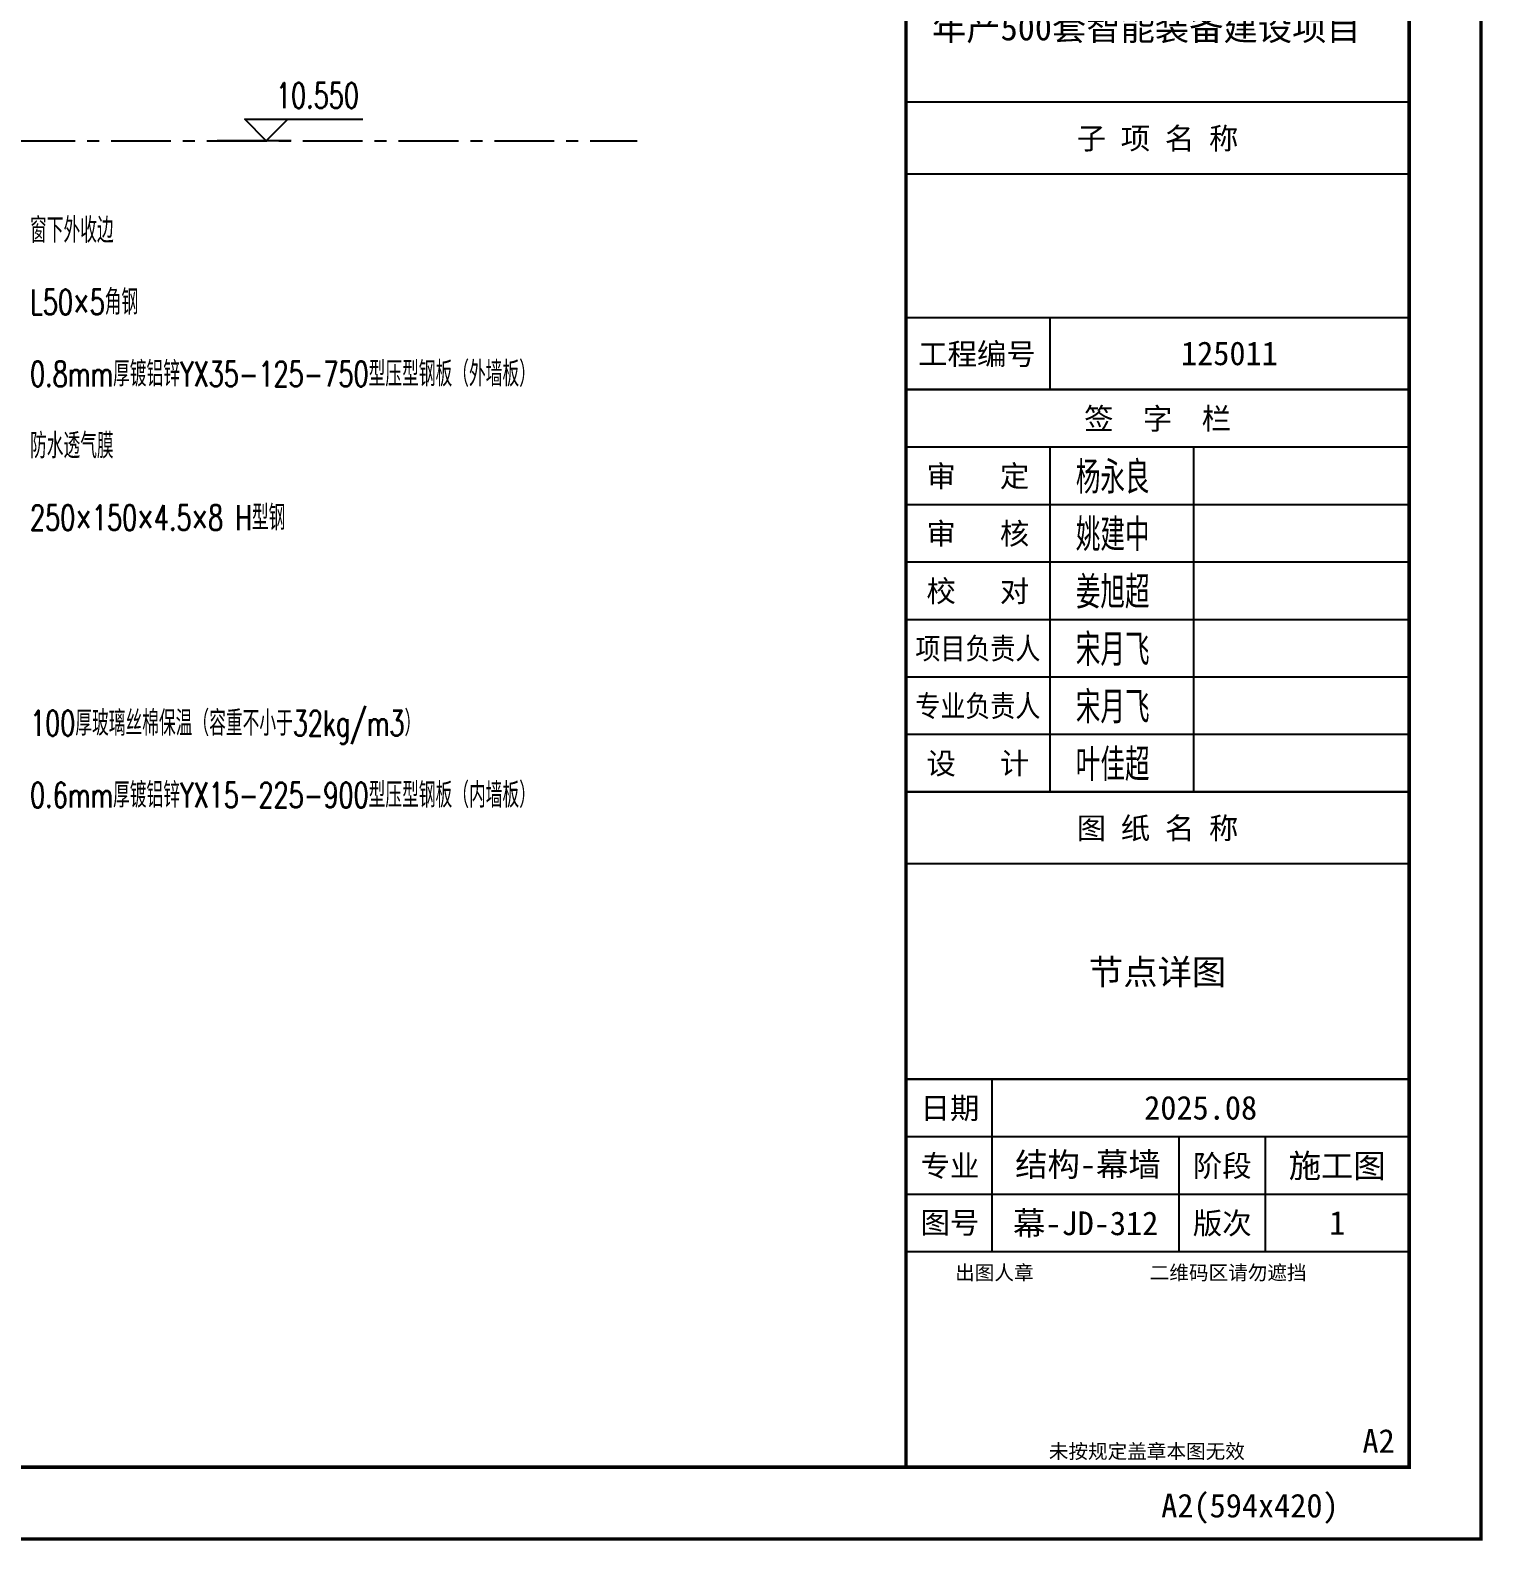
# Model space of a CAD drawing. Extents: x -160106 to 966792, y -663931 to 1550022.
# Drawn here: x -57002 to -56396, y -113214 to -112583 of the extents above; entities that cross this region are included whole.
import ezdxf
from ezdxf.enums import TextEntityAlignment as Align

# ---------------------------------------------------------------- set-up
doc = ezdxf.new("R2010")
doc.units = 0
doc.linetypes.add('ZN-CENTER', pattern=[2, 1.25, -0.25, 0.25, -0.25])
for name, color, linetype in [('!ZN6-轴线-1', 1, 'ZN-CENTER'), ('!ZN7-符号-173', 173, 'Continuous'), ('0-cxFrame', 155, 'Continuous'), ('qianming', 155, 'Continuous'), ('TEXT', 7, 'Continuous')]:
    doc.layers.add(name, color=color, linetype=linetype)
doc.layers.add('0-cxText', color=131, linetype='Continuous', lineweight=25)
doc.styles.add('BZHZ', font='bzxw', dxfattribs={"width": 0.8, "bigfont": 'bzhz'})
doc.styles.add('cx_biaoti', font='')
doc.styles.add('cx_tuming', font='simhei.ttf')
doc.styles.add('cx_tuqian1', font='')
doc.styles.add('DHTEXT-1', font='ROMANS.shx', dxfattribs={"width": 0.7, "bigfont": 'CHINESE.shx'})
doc.styles.add('ZNTextStyle', font='ROMANS.shx', dxfattribs={"width": 0.7, "bigfont": 'CHINESE.shx'})
doc.styles.add('黑体', font='simhei.ttf', dxfattribs={"height": 12})
doc.styles.get('cx_biaoti').set_extended_font_data('SimSun')
doc.styles.get('cx_tuqian1').set_extended_font_data('SimSun')

# ---------------------------------------------------------------- blocks, each defined once
blk = doc.blocks.new('zjcx_lan_qianzi(Dragon)')
for p, q in [((-7000, 4800), (0, 4800)), ((-5000, 4800), (-5000, 0)), ((-3000, 4800), (-3000, 0)), ((-7000, 4000), (0, 4000)), ((-7000, 3200), (0, 3200)), ((-7000, 2400), (0, 2400)), ((-7000, 1600), (0, 1600)), ((-7000, 800), (0, 800))]:
    blk.add_line(p, q)
at = {"const_width": 30}
blk.add_lwpolyline([(-7000, 5600), (0, 5600)], dxfattribs=at)
blk.add_lwpolyline([(-7000, 5600), (0, 5600), (0, 0), (-7000, 0)], close=True, dxfattribs=at)
at = {"style": 'cx_biaoti'}
for s, p in [('签  字  栏', (-3500, 5200)), ('审   定', (-6000, 4400)), ('审   核', (-6000, 3600)), ('校   对', (-6000, 2800)), ('设   计', (-6000, 400))]:
    blk.add_text(s, height=300, dxfattribs=at).set_placement(p, align=Align.MIDDLE)
at = {"style": 'cx_biaoti', "width": 0.85}
for s, p in [('项目负责人', (-6000, 2000)), ('专业负责人', (-6000, 1200))]:
    blk.add_text(s, height=300, dxfattribs=at).set_placement(p, align=Align.MIDDLE)
blk = doc.blocks.new('T-签字(Dragon)')
at = {"layer": '0-cxFrame'}
blk.add_blockref('zjcx_lan_qianzi(Dragon)', (0, 0), dxfattribs=at)
at = {"layer": 'qianming', "style": 'BZHZ', "width": 0.8}
for s, p in [('杨永良', (-4124, 4400)), ('姚建中', (-4124, 3600)), ('姜旭超', (-4124, 2800)), ('宋月飞', (-4124, 2000)), ('宋月飞', (-4124, 1200)), ('叶佳超', (-4124, 400))]:
    blk.add_text(s, height=450, dxfattribs=at).set_placement(p, align=Align.MIDDLE)
blk = doc.blocks.new('zjcx_lan_tuming(Dragon)')
for p, q in [((-7000, 8400), (0, 8400)), ((-5800, 3000), (-5800, 5400)), ((-7000, 4600), (0, 4600)), ((-3200, 3000), (-3200, 4600)), ((-2000, 3000), (-2000, 4600)), ((-7000, 3800), (0, 3800))]:
    blk.add_line(p, q)
at = {"const_width": 30}
for points in [[(-7000, 9400), (0, 9400)], [(-7000, 5400), (0, 5400)], [(-7000, 3000), (0, 3000)], [(-7000, 0), (0, 0)]]:
    blk.add_lwpolyline(points, dxfattribs=at)
blk.add_lwpolyline([(-7000, 9400), (0, 9400), (0, 0), (-7000, 0)], close=True)
at = {"style": 'cx_biaoti'}
for s, p in [('图 纸 名 称', (-3500, 8900)), ('日期', (-6388, 5000)), ('专业', (-6388, 4200)), ('阶段', (-2600, 4200)), ('图号', (-6388, 3400)), ('版次', (-2600, 3400))]:
    blk.add_text(s, height=300, dxfattribs=at).set_placement(p, align=Align.MIDDLE)
for s, p in [('出图人章', (-6316, 2607)), ('二维码区请勿遮挡', (-3609, 2607)), ('未按规定盖章本图无效', (-5013, 120))]:
    blk.add_text(s, height=200, dxfattribs=at).set_placement(p)
blk = doc.blocks.new('T-图签(Dragon)')
blk.add_blockref('zjcx_lan_tuming(Dragon)', (0, 0))
at = {"color": 3, "style": 'cx_biaoti'}
for s, p in [('2025.08', (-2900, 5000)), ('结构-幕墙 ', (-4356, 4219)), ('施工图', (-1000, 4200))]:
    blk.add_text(s, height=330, dxfattribs=at).set_placement(p, align=Align.MIDDLE)
blk = doc.blocks.new('zjcx_lan_xiangmu(Dragon)')
for p, q in [((-7000, 9000), (0, 9000)), ((-7000, 6000), (0, 6000)), ((-7000, 3000), (0, 3000)), ((-5000, 1000), (-5000, 0))]:
    blk.add_line(p, q)
at = {"const_width": 30}
for points in [[(-7000, 10000), (0, 10000)], [(-7000, 7000), (0, 7000)], [(-7000, 7000), (0, 7000)], [(-7000, 4000), (0, 4000)], [(-7000, 4000), (0, 4000)], [(-7000, 1000), (0, 1000)], [(-7000, 0), (0, 0)]]:
    blk.add_lwpolyline(points, dxfattribs=at)
blk.add_lwpolyline([(-7000, 10000), (0, 10000), (0, 0), (-7000, 0)], close=True)
at = {"style": 'cx_biaoti'}
for s, p in [('建 设 单 位', (-3500, 9500)), ('项 目 名 称', (-3500, 6500)), ('子 项 名 称', (-3500, 3500)), ('工程编号', (-6013, 500))]:
    blk.add_text(s, height=300, dxfattribs=at).set_placement(p, align=Align.MIDDLE)
blk = doc.blocks.new('T-项目(Dragon)')
blk.add_blockref('zjcx_lan_xiangmu(Dragon)', (0, 0))
at = {"color": 3, "style": 'cx_tuming'}
for s, height, p in [('嘉兴世赫建达智能装备有限公司', 330, (-6816, 7901)), ('年产500套智能装备建设项目 ', 350, (-6638, 4859))]:
    blk.add_text(s, height=height, dxfattribs=at).set_placement(p)
blk = doc.blocks.new('zjcx_T2(Dragon)')
at = {"layer": '0-cxFrame', "const_width": 50}
blk.add_lwpolyline([(-7000, 40000), (0, 40000), (0, 0), (-7000, 0)], close=True, dxfattribs=at)
at = {"layer": '0-cxFrame'}
for name, p in [('T-项目(Dragon)', (0, 15000)), ('T-签字(Dragon)', (0, 9400)), ('T-图签(Dragon)', (0, 0))]:
    blk.add_blockref(name, p, dxfattribs=at)
blk = doc.blocks.new('TK22.A2 L(Dragon)')
at = {"layer": '0-cxFrame', "color": 7, "const_width": 0.5}
blk.add_lwpolyline([(0, 0), (-594, 0), (-594, 420), (0, 420)], close=True, dxfattribs=at)
at = {"layer": '0-cxFrame', "const_width": 0.5}
for points in [[(-80, 10), (-574, 10), (-574, 410), (-80, 410)], [(-10, 10), (-80, 10), (-80, 410), (-10, 410)]]:
    blk.add_lwpolyline(points, close=True, dxfattribs=at)
at = {"layer": '0-cxFrame', "xscale": 0.01, "yscale": 0.01, "zscale": 0.01}
blk.add_blockref('zjcx_T2(Dragon)', (-10, 10), dxfattribs=at)
at = {"style": '黑体', "flags": 4}
blk.add_attdef('图幅', text='', height=3.3, dxfattribs=at).set_placement((-40, 3), align=Align.RIGHT)
at = {"layer": '0-cxFrame', "style": '黑体'}
blk.add_text('(594x420)', height=3.3, dxfattribs=at).set_placement((-40, 3))
at = {"layer": '0-cxText', "flags": 4}
for tag, height, style, p in [('建设单位', 3.5, 'cx_tuming', (-45, 240)), ('项目名称', 3.5, 'cx_tuming', (-45, 210)), ('子项名称', 3.5, 'cx_tuming', (-45, 180)), ('工程编号', 3.3, 'cx_tuqian1', (-35, 165)), ('图名1', 3.5, 'cx_tuming', (-45, 87)), ('图名2', 3.5, 'cx_tuming', (-45, 79)), ('图名3', 3.5, 'cx_tuming', (-45, 71)), ('出图日期', 3.3, 'cx_tuqian1', (-39, 60)), ('专业', 3.3, 'cx_tuqian1', (-55, 52)), ('图号', 3.3, 'cx_tuqian1', (-55, 44)), ('版次', 3.3, 'cx_tuqian1', (-20, 44))]:
    blk.add_attdef(tag, text='', height=height, dxfattribs=dict(at, style=style)).set_placement(p, align=Align.MIDDLE)
at = {"layer": 'Defpoints', "color": 6, "flags": 4}
for tag, height, style, p in [('tufu', 3.3, '黑体', (-12, 12)), ('dwfname', 4, 'cx_tuqian1', (-80, 3))]:
    blk.add_attdef(tag, text='', height=height, dxfattribs=dict(at, style=style)).set_placement(p, align=Align.RIGHT)
blk = doc.blocks.new('Zsymbol-Level')
at = {"ltscale": 10}
blk.add_line((3.48, 0), (-6.85, 0), dxfattribs=at)
blk.add_lwpolyline([(3, 3), (0, 0), (-3, 3), (13.45, 3)])
at = {"color": 0, "style": 'ZNTextStyle', "width": 0.7, "flags": 8}
blk.add_attdef('标高', text='', height=3.5, dxfattribs=at).set_placement((7.12, 6.31), align=Align.MIDDLE_CENTER)
blk.add_attdef('楼层号', text='', height=3.5, dxfattribs=at).set_placement((21.35, 6.29), align=Align.MIDDLE)

msp = doc.modelspace()

# ---------------------------------------------------------------- linework, layer by layer
at = {"layer": '!ZN6-轴线-1', "linetype": 'ZN-CENTER', "ltscale": 20}
msp.add_line((-57888.62, -112629.43), (-56749.09, -112629.43), dxfattribs=at)

# ---------------------------------------------------------------- block references
at = {"layer": '!ZN7-符号-173', "color": 7, "ltscale": 70}
ref = msp.add_blockref('Zsymbol-Level', (-56903.83, -112629.43), dxfattribs=dict(at, xscale=3, yscale=3, zscale=3))
ref.add_attrib('标高', '10.550', dxfattribs={"layer": '0', "color": 0, "height": 10.5, "style": 'ZNTextStyle', "width": 0.7}).set_placement((-56882.47, -112610.5), align=Align.MIDDLE_CENTER)
at = {"layer": '0-cxFrame'}
ref = msp.add_blockref('TK22.A2 L(Dragon)', (-56396.82, -113213.24), dxfattribs=dict(at, xscale=3, yscale=3, zscale=3))
ref.add_attrib('图名2', '节点详图', dxfattribs={"layer": '0-cxText', "height": 10.5, "style": 'cx_tuming'}).set_placement((-56531.82, -112976.24), align=Align.MIDDLE)
ref.add_attrib('工程编号', '125011', dxfattribs={"layer": '0-cxText', "height": 9.9, "style": 'cx_tuqian1'}).set_placement((-56501.82, -112718.24), align=Align.MIDDLE)
ref.add_attrib('图号', '幕-JD-312', dxfattribs={"layer": '0-cxText', "height": 9.9, "style": 'cx_tuqian1'}).set_placement((-56561.82, -113081.24), align=Align.MIDDLE)
ref.add_attrib('版次', '1', dxfattribs={"layer": '0-cxText', "height": 9.9, "style": 'cx_tuqian1'}).set_placement((-56456.82, -113081.24), align=Align.MIDDLE)
ref.add_attrib('图幅', 'A2', dxfattribs={"layer": '0', "height": 9.9, "style": '黑体'}).set_placement((-56516.82, -113204.24), align=Align.RIGHT)
ref.add_attrib('tufu', 'A2', dxfattribs={"layer": 'Defpoints', "color": 6, "height": 9.9, "style": '黑体'}).set_placement((-56432.82, -113177.24), align=Align.RIGHT)

# ---------------------------------------------------------------- texts
at = {"layer": 'TEXT', "ltscale": 30, "style": 'DHTEXT-1', "width": 0.7}
for s, p in [('窗下外收边', (-57002.45, -112666.76)), ('L50×5角钢', (-57002.45, -112696.76)), ('0.8mm厚镀铝锌YX35-125-750型压型钢板（外墙板）', (-57002.45, -112726.76)), ('防水透气膜', (-57002.45, -112756.76)), ('250×150×4.5×8 H型钢', (-57002.45, -112786.76)), ('100厚玻璃丝棉保温（容重不小于32kg/m3）', (-57002.45, -112872.61)), ('0.6mm厚镀铝锌YX15-225-900型压型钢板（内墙板）', (-57002.45, -112902.61))]:
    msp.add_text(s, height=10.5, dxfattribs=at).set_placement(p, align=Align.MIDDLE_LEFT)

doc.saveas('drawing.dxf')
